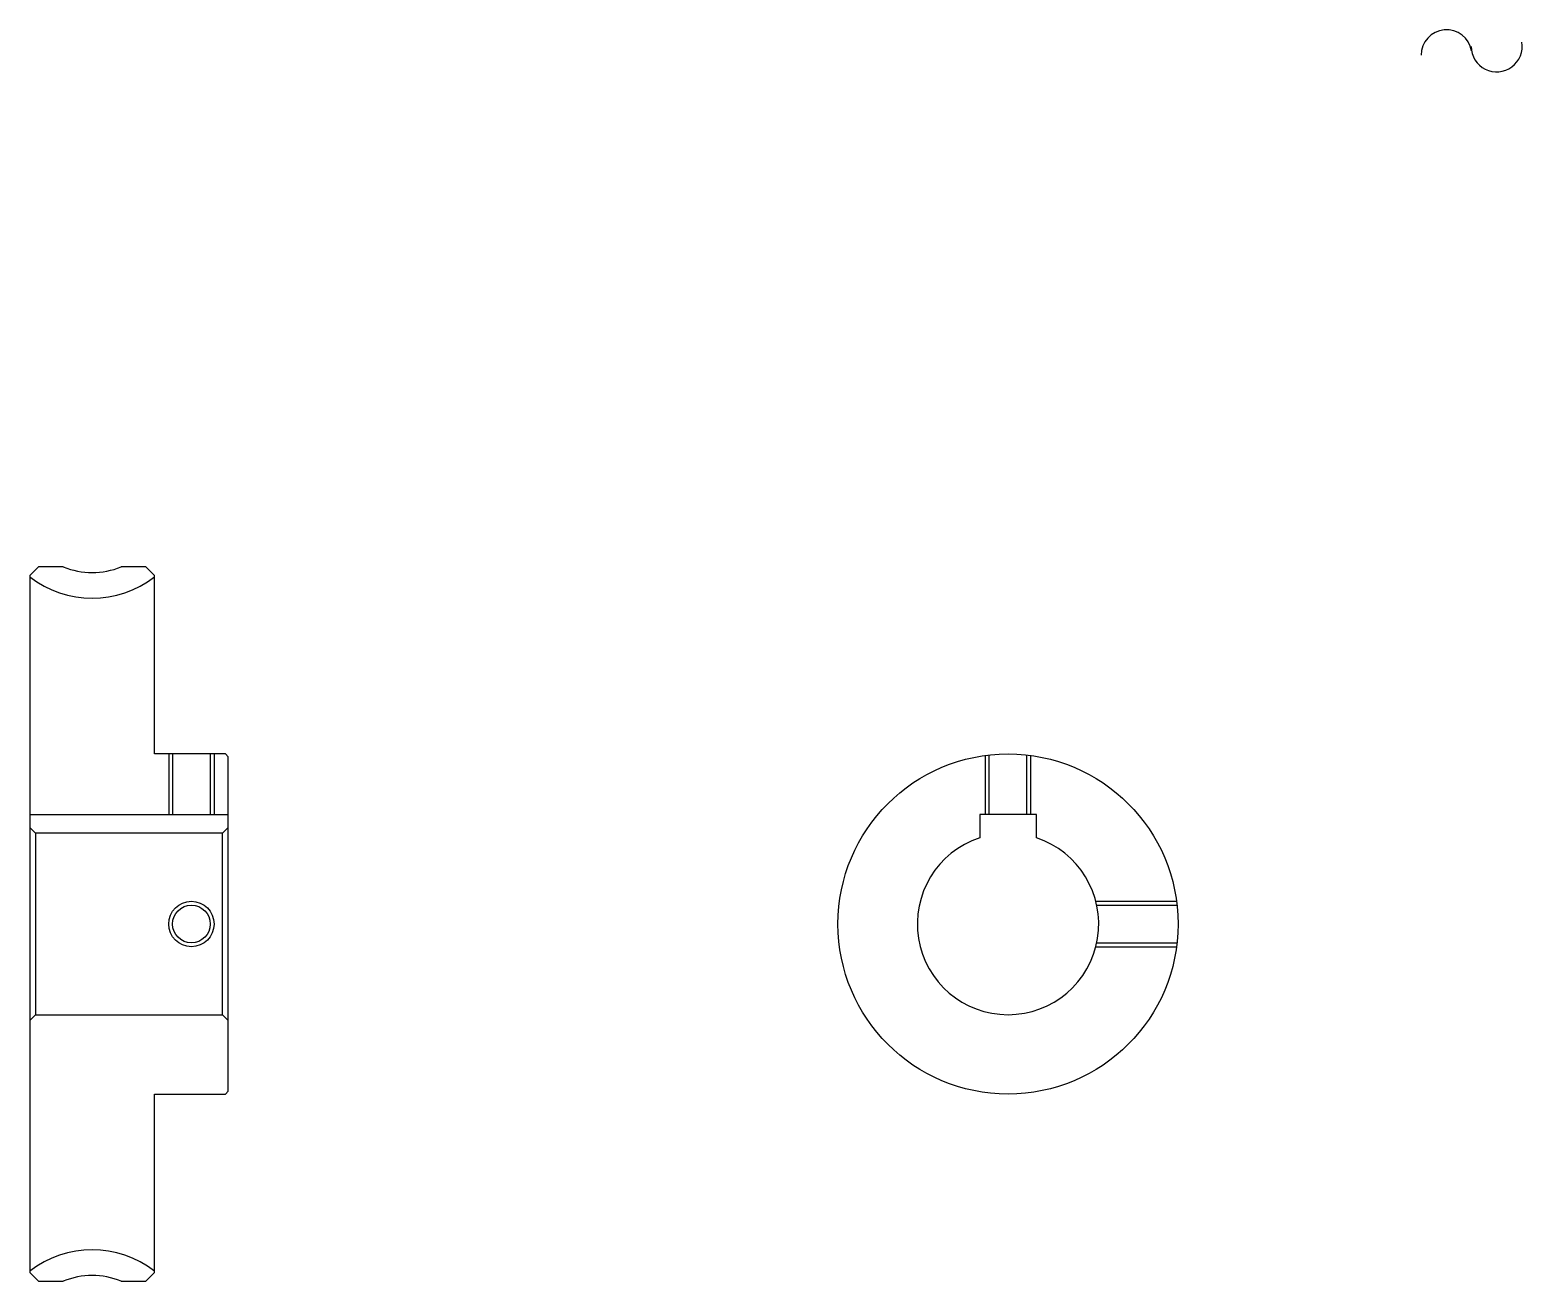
# Model space of a CAD drawing. Header units: metres. Extents: x 109 to 372, y 64 to 284.
import ezdxf

# ---------------------------------------------------------------- set-up
doc = ezdxf.new("R2010")
doc.units = ezdxf.units.M

msp = doc.modelspace()

# ---------------------------------------------------------------- linework, layer by layer
at = {"color": 4}
for p, q in [((109.231705, 146.068298), (144.231705, 146.068298)), ((144.231705, 143.768295), (143.231705, 142.768295)), ((109.231705, 109.768295), (110.231705, 110.768295)), ((144.231705, 109.768295), (143.231705, 110.768295))]:
    msp.add_line(p, q, dxfattribs=at)
for points in [[(115.132683, 189.768295), (110.768288, 189.768295), (109.231705, 188.231705), (109.231705, 109.768295)], [(131.231705, 156.768295), (131.231705, 188.231705), (129.695114, 189.768295), (125.330727, 189.768295)], [(131.231705, 96.768295), (143.731705, 96.768295), (144.231705, 97.268295), (144.231705, 156.268295), (143.731705, 156.768295), (131.231705, 156.768295)], [(133.731705, 156.768295), (133.731705, 146.068298)], [(134.406708, 156.768295), (134.406708, 146.068298)], [(141.056702, 156.768295), (141.056702, 146.068298)], [(141.731705, 156.768295), (141.731705, 146.068298)], [(277.792664, 146.068298), (277.792664, 156.500427)], [(278.467682, 146.068298), (278.467682, 156.583466)], [(285.117676, 146.068298), (285.117676, 156.583466)], [(285.792664, 146.068298), (285.792664, 156.500427)], [(286.792664, 141.96698), (286.792664, 146.068298), (276.792664, 146.068298), (276.792664, 141.96698)], [(109.231705, 143.768295), (110.231705, 142.768295), (110.231705, 110.768295), (143.231705, 110.768295), (143.231705, 142.768295), (110.231705, 142.768295)], [(297.284607, 130.768295), (311.524811, 130.768295)], [(297.443359, 130.093292), (311.607849, 130.093292)], [(297.284607, 122.768295), (311.524811, 122.768295)], [(297.443359, 123.443298), (311.607849, 123.443298)], [(109.231705, 109.768295), (109.231705, 65.304886), (110.768288, 63.768295), (115.132683, 63.768295)], [(125.330727, 63.768295), (129.695114, 63.768295), (131.231705, 65.304886), (131.231705, 96.768295)]]:
    msp.add_lwpolyline(points, dxfattribs=at)
for centre, radius in [((281.792664, 126.768295), 30), ((137.731705, 126.768295), 3.325)]:
    msp.add_circle(centre, radius, dxfattribs=at)
at = {"color": 7}
msp.add_circle((137.731705, 126.768295), 4, dxfattribs=at)
for centre, start, end in [((359.138397, 279.999786), 10, 180), ((367.990875, 281.560699), 180, 10)]:
    msp.add_arc(centre, 4.494512, start, end, dxfattribs=at)
at = {"color": 4}
for centre, radius, start, end in [((120.231705, 202.268295), 13.5, 247.80839416, 292.19160779), ((120.231705, 202.268295), 18, 232.33011338, 307.66988662), ((281.792664, 126.768295), 16, 108.20995733, 71.79004267), ((120.231705, 51.268295), 18, 52.33011338, 127.66988662), ((120.231705, 51.268295), 13.5, 67.80839221, 112.19160584)]:
    msp.add_arc(centre, radius, start, end, dxfattribs=at)

doc.saveas('drawing.dxf')
